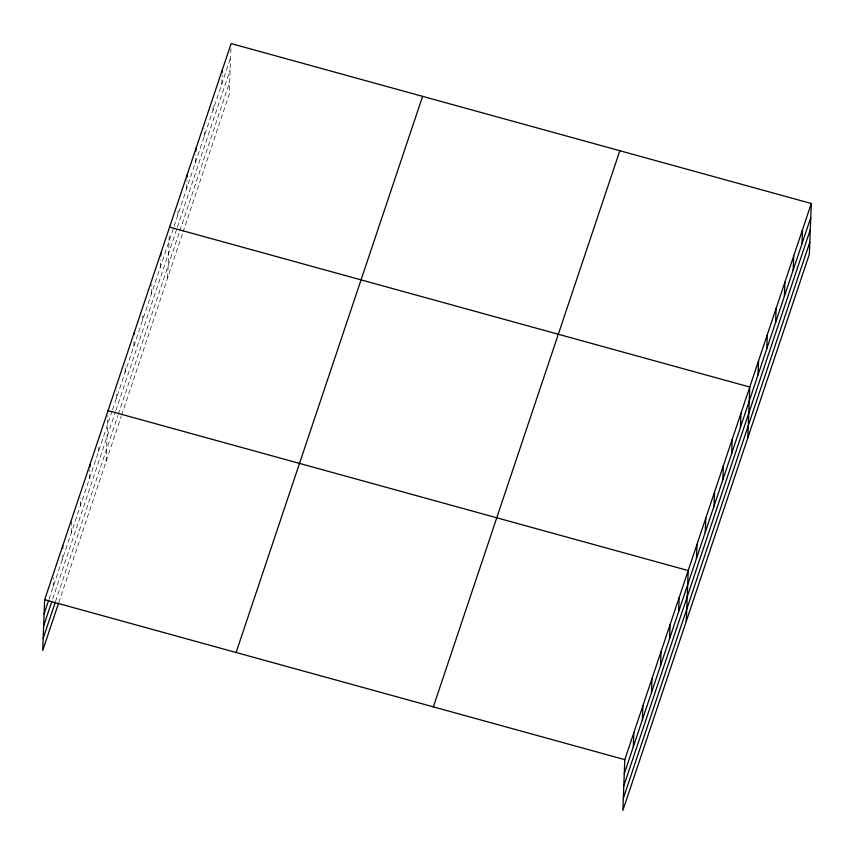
<?xml version="1.0" encoding="UTF-8"?>
<svg xmlns="http://www.w3.org/2000/svg" width="854" height="854" viewBox="0 0 854 854"><rect width="100%" height="100%" fill="white"/><g stroke="black" fill="none" stroke-linecap="round" stroke-linejoin="round"><path stroke-width="0.64" stroke-dasharray="4.27 3.2" d="M53.161 586.815L53.514 577.838M62.225 559.797L62.47 553.381M71.288 532.789L71.779 519.958M80.34 505.771L80.639 498.074M89.403 478.763L89.745 469.785M98.456 451.755L98.701 445.34M106.109 461.406L107.86 415.759M116.304 398.519L116.603 390.822M125.1 372.301L125.399 364.605M133.897 346.083L134.142 339.668M142.682 319.866L142.928 313.45M151.478 293.648L151.82 284.67M160.264 267.43L160.563 259.733M167.651 277.87L169.305 234.797M177.856 214.994L178.102 208.579M186.642 188.777L186.994 179.788M195.438 162.559L195.737 154.862M204.223 136.341L204.522 128.644M213.02 110.123L213.265 103.708M221.816 83.905L222.157 74.917M230.954 48.699L229.192 94.346L183.14 231.68M49.052 599.092L112.12 411.009M112.536 409.76L173.661 227.474M174.088 226.225L230.601 57.688M52.702 598.91L115.429 411.863M115.845 410.614L176.97 228.338M177.386 227.089L230.142 69.782M55.521 601.558L117.873 415.588M118.3 414.35L179.425 232.064M179.842 230.815L229.662 82.251M58.755 602.604L121.183 416.453M121.599 415.204L182.724 232.928"/><path stroke-width="1.28" d="M811.3 203.508L624.808 759.654L622.854 810.425L809.346 254.289L811.3 203.508L231.146 43.575L44.654 599.711L42.7 650.492L58.35 603.831M62.673 548.257L62.769 545.685M89.841 467.213L89.948 464.651M134.334 334.533L134.43 331.971M160.712 255.88L160.808 253.318M187.09 177.226L187.186 174.664M195.876 151.009L195.982 148.447M222.253 72.355L222.35 69.793M633.326 746.748L633.86 732.636M642.379 719.741L642.923 705.628M651.442 692.733L651.976 678.61M660.494 665.714L661.039 651.602M669.557 638.707L670.102 624.594M678.61 611.688L679.154 597.576M686.264 621.338L688.217 570.568L108.063 410.625M696.458 558.463L697.003 544.35M705.255 532.245L705.799 518.132M714.051 506.027L714.584 491.915M722.836 479.809L723.381 465.697M731.632 453.591L732.177 439.468M740.418 427.374L740.962 413.251M747.805 437.814L749.759 387.033L169.604 227.1M758.01 374.927L758.544 360.815M766.796 348.71L767.34 334.597M775.592 322.492L776.137 308.379M784.378 296.274L784.922 282.162M793.174 270.056L793.718 255.944M801.97 243.838L802.504 229.726M44.109 613.823L48.635 600.319M43.639 625.929L51.88 601.365M43.17 638.386L55.104 602.785M236.099 652.488L422.602 96.353M433.352 706.877L619.844 150.731M624.263 773.767L810.756 217.621M623.794 785.861L810.297 229.726M623.324 798.33L809.816 242.184M44.654 599.711L624.808 759.654"/></g></svg>
